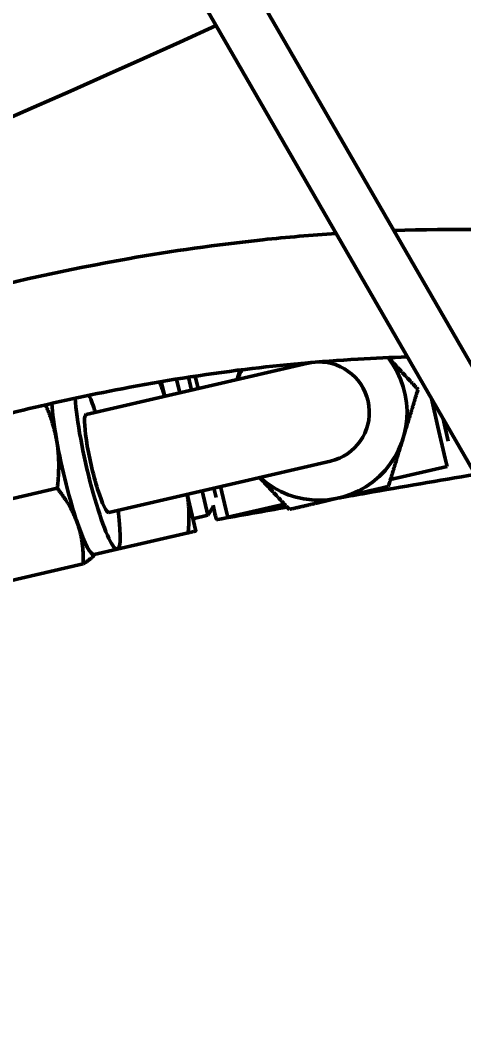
# Model space of a CAD drawing. Header units: inches. Extents: x 11 to 1621, y 11 to 1332.
# Drawn here: x 1267.8 to 1270.01, y 306.43 to 311.44 of the extents above; entities that cross this region are included whole.
import ezdxf

# ---------------------------------------------------------------- set-up
doc = ezdxf.new("R2010")
doc.units = ezdxf.units.IN
doc.header["$LTSCALE"] = 48
doc.header["$MEASUREMENT"] = 0
doc.layers.add('Dimension (ANSI)', color=7, linetype='Continuous', lineweight=25)
doc.layers.add('Visible (ANSI)', color=7, linetype='Continuous', lineweight=50)
doc.styles.add('Dimension Text', font='tahoma.ttf')
doc.dimstyles.new('ELC FT', dxfattribs={"dimscale": 48, "dimtxt": 0.12, "dimasz": 0.098425, "dimexe": 0.05, "dimexo": 0.1, "dimgap": 0.031496, "dimtad": 1, "dimdec": 5, "dimzin": 3, "dimdsep": 46, "dimlunit": 4, "dimtxsty": 'Dimension Text', "dimcen": 0.09, "dimdle": 0.5, "dimclrd": 5, "dimclre": 5, "dimclrt": 256, "dimadec": 1, "dimazin": 3, "dimtfac": 0.833333, "dimtofl": 0, "dimtmove": 0, "dimatfit": 3, "dimfxl": 0, "dimfrac": 2, "dimtolj": 1, "dimtzin": 0, "dimlwd": 25, "dimlwe": 25, "dimarcsym": 0})

# ---------------------------------------------------------------- blocks, each defined once
blk = doc.blocks.new('*D39')
at = {"layer": 'Defpoints', "color": 0, "linetype": 'Continuous', "transparency": 16777216}
for p in [(1445.072, 324.1902), (1247.197, 313.6302), (1445.072, 253.6927)]:
    blk.add_point(p, dxfattribs=at)
at = {"layer": 'Dimension (ANSI)', "color": 5, "linetype": 'Continuous', "lineweight": 25, "transparency": 16777216}
for p, q in [((1445.072, 319.3902), (1445.072, 251.2927)), ((1247.197, 308.8302), (1247.197, 251.2927)), ((1251.9214, 253.6927), (1440.3476, 253.6927))]:
    blk.add_line(p, q, dxfattribs=at)
at = {"layer": 'Dimension (ANSI)', "color": 5, "linetype": 'Continuous', "transparency": 16777216}
for points in [[(1251.9214, 254.4801), (1251.9214, 252.9053), (1247.197, 253.6927)], [(1440.3476, 254.4801), (1440.3476, 252.9053), (1445.072, 253.6927)]]:
    blk.add_solid(points, dxfattribs=at)
at = {"layer": 'Dimension (ANSI)', "linetype": 'Continuous', "lineweight": 25, "transparency": 16777216, "insert": (1346.1345, 258.8408), "char_height": 5.76, "attachment_point": 5, "style": 'Dimension Text'}
blk.add_mtext('\\A1;16\'-5 7/8"', dxfattribs=at)

msp = doc.modelspace()

# ---------------------------------------------------------------- linework, layer by layer
at = {"layer": 'Visible (ANSI)'}
for p, q in [((1268.049505, 313.180851), (1270.964154, 308.132531)), ((1270.742451, 308.004531), (1267.827803, 313.052851)), ((1269.230369, 309.733578), (1268.128818, 309.479265)), ((1268.593569, 309.586561), (1268.577849, 309.654652)), ((1268.63687, 309.663729), (1268.636555, 309.663926)), ((1268.63687, 309.663729), (1268.640078, 309.66447)), ((1268.651593, 309.599957), (1268.63687, 309.663729)), ((1268.670521, 309.669115), (1268.684722, 309.607605)), ((1268.519079, 309.569363), (1268.502275, 309.642147)), ((1269.877947, 309.418039), (1269.845687, 309.557773)), ((1269.903832, 309.457063), (1269.929437, 309.346155)), ((1269.914502, 309.259704), (1269.877947, 309.418039)), ((1269.914502, 309.259704), (1269.92364, 309.22012)), ((1268.241293, 308.99208), (1269.342844, 309.246393)), ((1269.92364, 309.22012), (1269.64169, 309.155026)), ((1267.50967, 309.002374), (1267.984812, 309.112069)), ((1268.774787, 309.066345), (1268.764068, 309.112772)), ((1268.797197, 309.12042), (1268.823207, 309.007758)), ((1268.673732, 308.899484), (1268.631554, 309.082178)), ((1268.734164, 308.97758), (1268.706045, 309.099376)), ((1268.761321, 309.02104), (1268.734164, 308.97758)), ((1268.832346, 308.968175), (1268.823207, 309.007758)), ((1269.114296, 309.033268), (1268.832346, 308.968175)), ((1268.659673, 308.960382), (1268.734164, 308.97758)), ((1268.781431, 308.956795), (1268.777557, 308.956103)), ((1268.635658, 308.890694), (1268.283472, 308.809385)), ((1268.283472, 308.809385), (1268.167548, 308.782622)), ((1267.638573, 308.62684), (1268.113715, 308.736535))]:
    msp.add_line(p, q, dxfattribs=at)
msp.add_circle((1247.196979, 358.380235), 48.3125, dxfattribs=at)
for centre, radius, start, end in [((1247.196979, 358.380235), 50.625, 270.4164882, 294.5628914), ((1247.196979, 358.380235), 51.6875, 280.5924941, 294.6749842), ((1269.286607, 309.489985), 0.4375, 227.849905, 38.332876), ((1269.286607, 309.489985), 0.25, 98.146298, 103), ((1269.286607, 309.489985), 0.25, 283, 91.31932), ((1269.286607, 309.489985), 0.4375, 151.136085, 158.150095)]:
    msp.add_arc(centre, radius, start, end, dxfattribs=at)
for centre, major_axis, ratio, start_param, end_param in [((1268.185056, 309.235672), (0.098416, -0.426287), 0.13052619, 3.82014185, 7.24573606), ((1268.185056, 309.235672), (0.098416, -0.426287), 0.13052619, 2.17904191, 2.45830342), ((1268.069132, 309.208909), (0.098416, -0.426287), 0.13052619, 3.81620684, 4.33858367), ((1268.185056, 309.235672), (0.056238, -0.243593), 0.13052619, 3.14159265, 6.28318531), ((1268.069132, 309.208909), (0.098416, -0.426287), 0.13052619, 4.33858367, 5.38578122), ((1268.725654, 309.246501), (0.051903, -0.290398), 0.02438259, 5.55691137, 6.28318531), ((1268.069132, 309.208909), (0.098416, -0.426287), 0.13052619, 5.38578122, 6.28318531)]:
    msp.add_ellipse(centre, major_axis=major_axis, ratio=ratio, start_param=start_param, end_param=end_param, dxfattribs=at)
for points, knots in [([(1269.659105, 310.392942), (1269.946074, 310.403217), (1270.237021, 310.400575), (1270.919359, 310.358941), (1271.308752, 310.307189), (1272.002997, 310.145666), (1272.312502, 310.043777), (1272.765004, 309.82848), (1272.924817, 309.736225), (1273.176327, 309.555695), (1273.274194, 309.474263), (1273.509835, 309.242682), (1273.635635, 309.080608), (1273.774404, 308.826689), (1273.809715, 308.750519), (1273.84034, 308.671994)], [20.85568767, 20.85568767, 20.85568767, 20.85568767, 22.76654165, 22.76654165, 25.37272809, 25.37272809, 27.66243208, 27.66243208, 29.02849872, 29.02849872, 29.9913791, 29.9913791, 31.54041475, 31.54041475, 32.16262569, 32.16262569, 32.16262569, 32.16262569]), ([(1261.67882, 308.481141), (1262.266455, 308.584755), (1262.858309, 308.691154), (1263.808349, 308.908769), (1264.175123, 309.007832), (1264.871317, 309.223587), (1265.202177, 309.336547), (1265.947957, 309.59355), (1266.364084, 309.738604), (1267.012043, 309.938302), (1267.232965, 310.002099), (1267.742714, 310.134305), (1268.034479, 310.199725), (1268.554402, 310.291155), (1268.777457, 310.323069), (1269.127076, 310.359741), (1269.248939, 310.370184), (1269.371949, 310.378312)], [0, 0, 0, 0, 4.55194059, 4.55194059, 7.57945591, 7.57945591, 10.38222915, 10.38222915, 13.85463358, 13.85463358, 15.60562098, 15.60562098, 17.80394448, 17.80394448, 19.38597673, 19.38597673, 20.21481685, 20.21481685, 20.21481685, 20.21481685]), ([(1264.718659, 308.516718), (1264.784887, 308.537225), (1264.85079, 308.558026), (1265.315284, 308.706946), (1265.703623, 308.843505), (1266.503123, 309.117871), (1266.914104, 309.255177), (1267.651841, 309.46398), (1267.974111, 309.543388), (1268.506988, 309.645105), (1268.710487, 309.677542), (1269.102434, 309.725582), (1269.29025, 309.742733), (1269.562302, 309.758639), (1269.644095, 309.762302), (1269.726146, 309.764824)], [7.56738967, 7.56738967, 7.56738967, 7.56738967, 8.1036812, 8.1036812, 11.36366264, 11.36366264, 14.83606707, 14.83606707, 17.44448539, 17.44448539, 19.00566452, 19.00566452, 20.37682573, 20.37682573, 20.96143669, 20.96143669, 20.96143669, 20.96143669]), ([(1270.063312, 309.180835), (1269.881325, 309.150237), (1269.700504, 309.119331), (1269.478005, 309.080465), (1269.435431, 309.072999), (1269.392879, 309.065512)], [75.59855476, 75.59855476, 75.59855476, 75.59855476, 76.99265891, 76.99265891, 77.32286649, 77.32286649, 77.32286649, 77.32286649])]:
    msp.add_open_spline(points, degree=3, knots=knots, dxfattribs=at)
for points, weights in [([(1269.6317, 309.761415), (1269.700117, 309.688046), (1269.77884, 309.603626)], [1.00978432145, 1.03218580923, 1]), ([(1268.878773, 309.652405), (1268.885979, 309.675974), (1268.893297, 309.69991)], [1.00961804221, 1.01507980032, 1.01735429668]), ([(1268.518243, 309.56917), (1268.507949, 309.60475), (1268.492605, 309.640501)], [1.00961804221, 1.01911948455, 1.01897526842]), ([(1269.77884, 309.603626), (1269.739264, 309.474178), (1269.70499, 309.362072)], [1, 1.0379548493, 1]), ([(1267.981395, 309.352613), (1267.96619, 309.438237), (1267.92629, 309.526651)], [1, 1.0299726911, 1.01260691408]), ([(1267.984812, 309.112069), (1268.0005, 309.245021), (1267.981395, 309.352613)], [1, 1.0379548493, 1]), ([(1269.70499, 309.362072), (1269.670716, 309.249967), (1269.631139, 309.120519)], [1, 1.0379548493, 1]), ([(1269.138906, 309.006878), (1269.059901, 309.0916), (1268.991249, 309.16522)], [1, 1.03230472652, 1.00961804221]), ([(1268.087012, 308.933017), (1268.0571, 309.02016), (1267.984812, 309.112069)], [1, 1.0379548493, 1]), ([(1269.631139, 309.120519), (1269.499246, 309.090069), (1269.385023, 309.063698)], [1, 1.0379548493, 1]), ([(1268.635658, 308.890694), (1268.645674, 308.995968), (1268.630718, 309.081985)], [1, 1.03230472652, 1.00961804221]), ([(1269.385023, 309.063698), (1269.270799, 309.037328), (1269.138906, 309.006878)], [1, 1.0379548493, 1]), ([(1268.113715, 308.736535), (1268.116924, 308.845874), (1268.087012, 308.933017)], [1, 1.0379548493, 1]), ([(1268.673732, 308.899484), (1268.673732, 308.899484), (1268.635658, 308.890694)], [1, 1.0379548493, 1]), ([(1268.171037, 308.783428), (1268.157358, 308.764625), (1268.113715, 308.736535)], [1.00888672589, 1.03281561367, 1])]:
    msp.add_rational_spline(points, weights, degree=2, dxfattribs=at)
msp.add_open_spline([(1269.127951, 309.018625), (1269.012572, 308.998107), (1268.897153, 308.977478), (1268.781431, 308.956795)], degree=3, dxfattribs=at)

# ---------------------------------------------------------------- dimensions: what is measured, and where the dimension line sits
at = {"layer": 'Dimension (ANSI)', "color": 5, "linetype": 'Continuous', "lineweight": 25, "true_color": 0x0000ff}
dim = msp.add_linear_dim(base=(1445.071979, 253.692735), p1=(1247.196979, 313.630235), p2=(1445.071979, 324.190163), angle=180, dimstyle='ELC FT', override={"dimgap": 0.031496, "dimdec": 5, "dimlfac": 1, "dimtol": 0, "dimlim": 0, "dimtp": 0, "dimtm": 0, "dimtdec": 2, "dimatfit": 1}, dxfattribs=at)
dim.commit()
dim.dimension.update_dxf_attribs({"geometry": '*D39', "text_midpoint": (1346.134479, 253.692735), "dimtype": 160})

doc.saveas('drawing.dxf')
